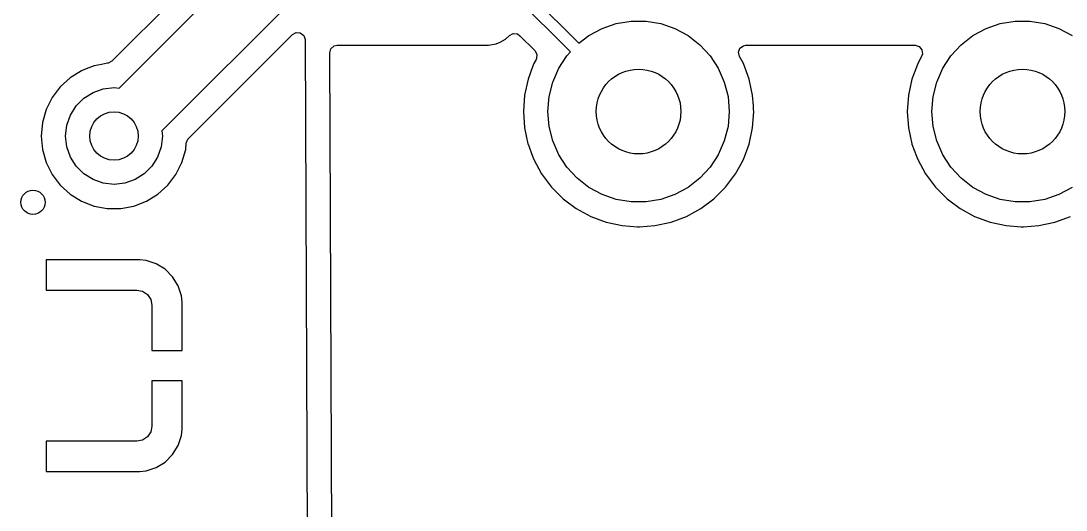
# Model space of a CAD drawing. Extents: x 0.71 to 7.56, y -5.16 to -0.79.
# Drawn here: x 6.512 to 7.192, y -1.59 to -1.272 of the extents above; entities that cross this region are included whole.
import ezdxf

# ---------------------------------------------------------------- set-up
doc = ezdxf.new("R2010")
doc.units = 0
doc.header["$MEASUREMENT"] = 0
doc.layers.add('BLACK', color=7, linetype='CONTINUOUS')

msp = doc.modelspace()

# ---------------------------------------------------------------- linework, layer by layer
at = {"layer": 'BLACK', "linetype": 'CONTINUOUS'}
for p, q in [((6.66292, -1.20602), (6.57097, -1.29797)), ((6.57573, -1.31551), (6.68012, -1.21112)), ((6.79983, -1.211), (6.87517, -1.28633)), ((6.86966, -1.29196), (6.79542, -1.21772)), ((6.70558, -1.24134), (6.60357, -1.34335)), ((6.89948, -1.27346), (6.9091, -1.27186)), ((6.9091, -1.27186), (6.91885, -1.27186)), ((6.91885, -1.27186), (6.92847, -1.27346)), ((7.14948, -1.27346), (7.1591, -1.27186)), ((7.1591, -1.27186), (7.16885, -1.27186)), ((7.16885, -1.27186), (7.17847, -1.27346)), ((6.68857, -1.28064), (6.69098, -1.27932)), ((6.69098, -1.27932), (6.69373, -1.27952)), ((6.88168, -1.28127), (6.89025, -1.27663)), ((6.89025, -1.27663), (6.89948, -1.27346)), ((6.92847, -1.27346), (6.9377, -1.27663)), ((6.9377, -1.27663), (6.94628, -1.28127)), ((7.13168, -1.28127), (7.14025, -1.27663)), ((7.14025, -1.27663), (7.14948, -1.27346)), ((7.17847, -1.27346), (7.1877, -1.27663)), ((7.1877, -1.27663), (7.19628, -1.28127)), ((6.62088, -1.34833), (6.68857, -1.28064)), ((6.69373, -1.27952), (6.69593, -1.28117)), ((6.69593, -1.28117), (6.69689, -1.28375)), ((6.69689, -1.28375), (6.6969, -1.28407)), ((6.6969, -1.28407), (6.70051, -2.13209)), ((6.8212, -1.2866), (6.82377, -1.28564)), ((6.82377, -1.28564), (6.82739, -1.28373)), ((6.82739, -1.28373), (6.82989, -1.2813)), ((6.82989, -1.2813), (6.83233, -1.28001)), ((6.83233, -1.28001), (6.83507, -1.28025)), ((6.83507, -1.28025), (6.83675, -1.28135)), ((6.83675, -1.28135), (6.84641, -1.29101)), ((6.87517, -1.28633), (6.88168, -1.28127)), ((6.94628, -1.28127), (6.95397, -1.28726)), ((7.12398, -1.28726), (7.13168, -1.28127)), ((6.7129, -1.29252), (6.71367, -1.28988)), ((6.71579, -1.96969), (6.7129, -1.29252)), ((6.71367, -1.28988), (6.71574, -1.28807)), ((6.71574, -1.28807), (6.71779, -1.28762)), ((6.71779, -1.28762), (6.81555, -1.28762)), ((6.81555, -1.28762), (6.81619, -1.2876)), ((6.81619, -1.2876), (6.81624, -1.28759)), ((6.81624, -1.28759), (6.8163, -1.28759)), ((6.8163, -1.28759), (6.8212, -1.2866)), ((6.84641, -1.29101), (6.84773, -1.29342)), ((6.86737, -1.29444), (6.86966, -1.29196)), ((6.95397, -1.28726), (6.96058, -1.29444)), ((6.97906, -1.29215), (6.98002, -1.28957)), ((6.97964, -1.29484), (6.97906, -1.29215)), ((6.98002, -1.28957), (6.98222, -1.28793)), ((6.98222, -1.28793), (6.98393, -1.28762)), ((6.98393, -1.28762), (7.09403, -1.28762)), ((7.09403, -1.28762), (7.09667, -1.28839)), ((7.09667, -1.28839), (7.09847, -1.29047)), ((7.09847, -1.29047), (7.09886, -1.29319)), ((7.11737, -1.29444), (7.12398, -1.28726)), ((6.56824, -1.29934), (6.56422, -1.30009)), ((6.56855, -1.29929), (6.56824, -1.29934)), ((6.57097, -1.29797), (6.56855, -1.29929)), ((6.84574, -1.29955), (6.84498, -1.30159)), ((6.84724, -1.2968), (6.84574, -1.29955)), ((6.84753, -1.29617), (6.84724, -1.2968)), ((6.84773, -1.29342), (6.84753, -1.29617)), ((6.86204, -1.3026), (6.86737, -1.29444)), ((6.96058, -1.29444), (6.96591, -1.3026)), ((6.98221, -1.29955), (6.97964, -1.29484)), ((6.98595, -1.30957), (6.98221, -1.29955)), ((6.98221, -1.29955), (6.98221, -1.29955)), ((6.98221, -1.29955), (6.98221, -1.29955)), ((7.09574, -1.29955), (7.09488, -1.30186)), ((7.09831, -1.29484), (7.09574, -1.29955)), ((7.09886, -1.29319), (7.09831, -1.29484)), ((7.11204, -1.3026), (7.11737, -1.29444)), ((6.55128, -1.30414), (6.54384, -1.30875)), ((6.55429, -1.30298), (6.55128, -1.30414)), ((6.55128, -1.30414), (6.55128, -1.30414)), ((6.55945, -1.30098), (6.55429, -1.30298)), ((6.56422, -1.30009), (6.55945, -1.30098)), ((6.84498, -1.30159), (6.842, -1.30957)), ((6.85812, -1.31153), (6.86204, -1.3026)), ((6.96591, -1.3026), (6.96983, -1.31153)), ((7.09488, -1.30186), (7.092, -1.30957)), ((7.10812, -1.31153), (7.11204, -1.3026)), ((6.54384, -1.30875), (6.53736, -1.31466)), ((6.54384, -1.30875), (6.54384, -1.30875)), ((6.842, -1.30958), (6.83973, -1.32003)), ((6.842, -1.30957), (6.842, -1.30957)), ((6.842, -1.30957), (6.842, -1.30958)), ((6.85573, -1.32099), (6.85812, -1.31153)), ((6.96983, -1.31153), (6.97223, -1.32099)), ((6.98823, -1.32003), (6.98595, -1.30957)), ((7.092, -1.30958), (7.08973, -1.32003)), ((7.092, -1.30957), (7.092, -1.30957)), ((7.092, -1.30957), (7.092, -1.30958)), ((7.10573, -1.32099), (7.10812, -1.31153)), ((6.53736, -1.31466), (6.53208, -1.32165)), ((6.5528, -1.32201), (6.55878, -1.31826)), ((6.55878, -1.31826), (6.56543, -1.31593)), ((6.56543, -1.31593), (6.57244, -1.31514)), ((6.57244, -1.31514), (6.57573, -1.31551)), ((6.83973, -1.32003), (6.83896, -1.33071)), ((6.83973, -1.32003), (6.83973, -1.32003)), ((6.98872, -1.32693), (6.98823, -1.32003)), ((7.08973, -1.32003), (7.08896, -1.33071)), ((7.08973, -1.32003), (7.08973, -1.32003)), ((6.53208, -1.32165), (6.52818, -1.32949)), ((6.53208, -1.32165), (6.53208, -1.32165)), ((6.54406, -1.33297), (6.54782, -1.327)), ((6.54782, -1.327), (6.5528, -1.32201)), ((6.85492, -1.33071), (6.85573, -1.32099)), ((6.97223, -1.32099), (6.97303, -1.33071)), ((6.9889, -1.32948), (6.98872, -1.32693)), ((7.10492, -1.33071), (7.10573, -1.32099)), ((6.52818, -1.32949), (6.52578, -1.33791)), ((6.52818, -1.32949), (6.52818, -1.32949)), ((6.54173, -1.33963), (6.54406, -1.33297)), ((6.83896, -1.33071), (6.83896, -1.33071)), ((6.83896, -1.33071), (6.83973, -1.34138)), ((6.85573, -1.34043), (6.85492, -1.33071)), ((6.97303, -1.33071), (6.97223, -1.34043)), ((6.98823, -1.34138), (6.98899, -1.33071)), ((6.98899, -1.33071), (6.9889, -1.32948)), ((7.08896, -1.33071), (7.08896, -1.33071)), ((7.08896, -1.33071), (7.08973, -1.34138)), ((7.10573, -1.34043), (7.10492, -1.33071)), ((6.52578, -1.33791), (6.52497, -1.34663)), ((6.52578, -1.33791), (6.52578, -1.33791)), ((6.54094, -1.34663), (6.54173, -1.33963)), ((6.85812, -1.34988), (6.85573, -1.34043)), ((6.97223, -1.34043), (6.96983, -1.34988)), ((7.10812, -1.34988), (7.10573, -1.34043)), ((6.52497, -1.34663), (6.52497, -1.34663)), ((6.52497, -1.34663), (6.52578, -1.35536)), ((6.54173, -1.35364), (6.54094, -1.34663)), ((6.60394, -1.34663), (6.60315, -1.35364)), ((6.60357, -1.34335), (6.60394, -1.34663)), ((6.83973, -1.34138), (6.83973, -1.34138)), ((6.83973, -1.34138), (6.84196, -1.35165)), ((6.98595, -1.35184), (6.98823, -1.34138)), ((7.08973, -1.34138), (7.08973, -1.34138)), ((7.08973, -1.34138), (7.09196, -1.35165)), ((6.54406, -1.3603), (6.54173, -1.35364)), ((6.60315, -1.35364), (6.60082, -1.3603)), ((6.6191, -1.35536), (6.61947, -1.35133)), ((6.61947, -1.35133), (6.62049, -1.34878)), ((6.62049, -1.34878), (6.62088, -1.34833)), ((6.84196, -1.35165), (6.842, -1.35184)), ((6.842, -1.35184), (6.84499, -1.35985)), ((6.86204, -1.35882), (6.85812, -1.34988)), ((6.96983, -1.34988), (6.96591, -1.35882)), ((6.98221, -1.36187), (6.98595, -1.35184)), ((7.09196, -1.35165), (7.092, -1.35184)), ((7.092, -1.35184), (7.09499, -1.35985)), ((7.11204, -1.35882), (7.10812, -1.34988)), ((6.52578, -1.35536), (6.52578, -1.35536)), ((6.52578, -1.35536), (6.52818, -1.36378)), ((6.54782, -1.36627), (6.54406, -1.3603)), ((6.60082, -1.3603), (6.59707, -1.36627)), ((6.6167, -1.36378), (6.6191, -1.35536)), ((6.84499, -1.35985), (6.84574, -1.36187)), ((6.86737, -1.36698), (6.86204, -1.35882)), ((6.96591, -1.35882), (6.96058, -1.36698)), ((7.09499, -1.35985), (7.09574, -1.36187)), ((7.11737, -1.36698), (7.11204, -1.35882)), ((6.52818, -1.36378), (6.52818, -1.36378)), ((6.52818, -1.36378), (6.53208, -1.37162)), ((6.5528, -1.37126), (6.54782, -1.36627)), ((6.59707, -1.36627), (6.59208, -1.37126)), ((6.6128, -1.37162), (6.6167, -1.36378)), ((6.84574, -1.36187), (6.85087, -1.37126)), ((6.87398, -1.37416), (6.86737, -1.36698)), ((6.96058, -1.36698), (6.95397, -1.37416)), ((6.97708, -1.37126), (6.97984, -1.36621)), ((6.97984, -1.36621), (6.98221, -1.36187)), ((6.98221, -1.36187), (6.98221, -1.36187)), ((6.98221, -1.36187), (6.98221, -1.36187)), ((7.09574, -1.36187), (7.10087, -1.37126)), ((7.12398, -1.37416), (7.11737, -1.36698)), ((6.53208, -1.37162), (6.53208, -1.37162)), ((6.53208, -1.37162), (6.53736, -1.37861)), ((6.55878, -1.37501), (6.5528, -1.37126)), ((6.59208, -1.37126), (6.58611, -1.37501)), ((6.60752, -1.37861), (6.6128, -1.37162)), ((6.85087, -1.37126), (6.85087, -1.37126)), ((6.85087, -1.37126), (6.85087, -1.37126)), ((6.85087, -1.37126), (6.85728, -1.37983)), ((6.88168, -1.38015), (6.87398, -1.37416)), ((6.95397, -1.37416), (6.94628, -1.38015)), ((6.97067, -1.37983), (6.97708, -1.37126)), ((7.10087, -1.37126), (7.10087, -1.37126)), ((7.10087, -1.37126), (7.10087, -1.37126)), ((7.10087, -1.37126), (7.10728, -1.37983)), ((7.13168, -1.38015), (7.12398, -1.37416)), ((6.53736, -1.37861), (6.54384, -1.38451)), ((6.56543, -1.37734), (6.55878, -1.37501)), ((6.57244, -1.37813), (6.56543, -1.37734)), ((6.57945, -1.37734), (6.57244, -1.37813)), ((6.58611, -1.37501), (6.57945, -1.37734)), ((6.60105, -1.38451), (6.60752, -1.37861)), ((6.85728, -1.37983), (6.85728, -1.37983)), ((6.85728, -1.37983), (6.85728, -1.37983)), ((6.85728, -1.37983), (6.86485, -1.3874)), ((6.89025, -1.38479), (6.88168, -1.38015)), ((6.94628, -1.38015), (6.9377, -1.38479)), ((6.9631, -1.3874), (6.97067, -1.37983)), ((7.10728, -1.37983), (7.10728, -1.37983)), ((7.10728, -1.37983), (7.10728, -1.37983)), ((7.10728, -1.37983), (7.11485, -1.3874)), ((7.14025, -1.38479), (7.13168, -1.38015)), ((7.19628, -1.38015), (7.1877, -1.38479)), ((6.54384, -1.38451), (6.54384, -1.38451)), ((6.54384, -1.38451), (6.55128, -1.38912)), ((6.5936, -1.38912), (6.60105, -1.38451)), ((6.86485, -1.3874), (6.86485, -1.3874)), ((6.86485, -1.3874), (6.86485, -1.3874)), ((6.86485, -1.3874), (6.87342, -1.39381)), ((6.89948, -1.38796), (6.89025, -1.38479)), ((6.9091, -1.38956), (6.89948, -1.38796)), ((6.92847, -1.38796), (6.91885, -1.38956)), ((6.9377, -1.38479), (6.92847, -1.38796)), ((6.95453, -1.39381), (6.9631, -1.3874)), ((7.11485, -1.3874), (7.11485, -1.3874)), ((7.11485, -1.3874), (7.11485, -1.3874)), ((7.11485, -1.3874), (7.12342, -1.39381)), ((7.14948, -1.38796), (7.14025, -1.38479)), ((7.1591, -1.38956), (7.14948, -1.38796)), ((7.17847, -1.38796), (7.16885, -1.38956)), ((7.1877, -1.38479), (7.17847, -1.38796)), ((6.55128, -1.38912), (6.55128, -1.38912)), ((6.55128, -1.38912), (6.55128, -1.38912)), ((6.55128, -1.38912), (6.55945, -1.39229)), ((6.55945, -1.39229), (6.56806, -1.3939)), ((6.56806, -1.3939), (6.56806, -1.3939)), ((6.56806, -1.3939), (6.57682, -1.3939)), ((6.57682, -1.3939), (6.58543, -1.39229)), ((6.57682, -1.3939), (6.57682, -1.3939)), ((6.58543, -1.39229), (6.5936, -1.38912)), ((6.87342, -1.39381), (6.87342, -1.39381)), ((6.87342, -1.39381), (6.87342, -1.39381)), ((6.87342, -1.39381), (6.88281, -1.39894)), ((6.91885, -1.38956), (6.9091, -1.38956)), ((6.9507, -1.39591), (6.95453, -1.39381)), ((7.12342, -1.39381), (7.12342, -1.39381)), ((7.12342, -1.39381), (7.12342, -1.39381)), ((7.12342, -1.39381), (7.13281, -1.39894)), ((7.16885, -1.38956), (7.1591, -1.38956)), ((6.88281, -1.39894), (6.88281, -1.39894)), ((6.88281, -1.39894), (6.88281, -1.39894)), ((6.88281, -1.39894), (6.88281, -1.39894)), ((6.88281, -1.39894), (6.89284, -1.40268)), ((6.93511, -1.40268), (6.94514, -1.39894)), ((6.94514, -1.39894), (6.9507, -1.39591)), ((6.94514, -1.39894), (6.94514, -1.39894)), ((6.94514, -1.39894), (6.94514, -1.39894)), ((7.13281, -1.39894), (7.13281, -1.39894)), ((7.13281, -1.39894), (7.13281, -1.39894)), ((7.13281, -1.39894), (7.13281, -1.39894)), ((7.13281, -1.39894), (7.14284, -1.40268)), ((7.18511, -1.40268), (7.19514, -1.39894)), ((6.89284, -1.40268), (6.9033, -1.40496)), ((6.9033, -1.40496), (6.91321, -1.40567)), ((6.91321, -1.40567), (6.91398, -1.40572)), ((6.91398, -1.40572), (6.91469, -1.40567)), ((6.91398, -1.40572), (6.91398, -1.40572)), ((6.91398, -1.40572), (6.91398, -1.40572)), ((6.91469, -1.40567), (6.92465, -1.40496)), ((6.92465, -1.40496), (6.93511, -1.40268)), ((7.14284, -1.40268), (7.1533, -1.40496)), ((7.1533, -1.40496), (7.16321, -1.40567)), ((7.16321, -1.40567), (7.16398, -1.40572)), ((7.16398, -1.40572), (7.16469, -1.40567)), ((7.16398, -1.40572), (7.16398, -1.40572)), ((7.16398, -1.40572), (7.16398, -1.40572)), ((7.16469, -1.40567), (7.17465, -1.40496)), ((7.17465, -1.40496), (7.18511, -1.40268)), ((6.58927, -1.42717), (6.52825, -1.42717)), ((6.52825, -1.42717), (6.52825, -1.44685)), ((6.59331, -1.42758), (6.58927, -1.42717)), ((6.59987, -1.42975), (6.59331, -1.42758)), ((6.59331, -1.42758), (6.59331, -1.42758)), ((6.60574, -1.43337), (6.59987, -1.42975)), ((6.59987, -1.42975), (6.59987, -1.42975)), ((6.61062, -1.43825), (6.60574, -1.43337)), ((6.61425, -1.44413), (6.61062, -1.43825)), ((6.52825, -1.44685), (6.5873, -1.44685)), ((6.5873, -1.44685), (6.59107, -1.4476)), ((6.59107, -1.4476), (6.59426, -1.44973)), ((6.61642, -1.45068), (6.61425, -1.44413)), ((6.61425, -1.44413), (6.61425, -1.44413)), ((6.59426, -1.44973), (6.5964, -1.45293)), ((6.5964, -1.45293), (6.59715, -1.45669)), ((6.61683, -1.45472), (6.61642, -1.45068)), ((6.61683, -1.45473), (6.61683, -1.45472)), ((6.61683, -1.48622), (6.61683, -1.45473)), ((6.59715, -1.45669), (6.59715, -1.48622)), ((6.59715, -1.48622), (6.61683, -1.48622)), ((6.61683, -1.50591), (6.59715, -1.50591)), ((6.59715, -1.50591), (6.59715, -1.53543)), ((6.61683, -1.5374), (6.61683, -1.50591)), ((6.59715, -1.53543), (6.5964, -1.5392)), ((6.61642, -1.54144), (6.61683, -1.5374)), ((6.61683, -1.5374), (6.61683, -1.5374)), ((6.59107, -1.54453), (6.5873, -1.54528)), ((6.59426, -1.54239), (6.59107, -1.54453)), ((6.5964, -1.5392), (6.59426, -1.54239)), ((6.61425, -1.548), (6.61642, -1.54144)), ((6.61642, -1.54144), (6.61642, -1.54144)), ((6.5873, -1.54528), (6.52825, -1.54528)), ((6.52825, -1.54528), (6.52825, -1.56496)), ((6.61062, -1.55387), (6.61425, -1.548)), ((6.61425, -1.548), (6.61425, -1.548)), ((6.60574, -1.55875), (6.61062, -1.55387)), ((6.52825, -1.56496), (6.58927, -1.56496)), ((6.58927, -1.56496), (6.59331, -1.56455)), ((6.58927, -1.56496), (6.58927, -1.56496)), ((6.59331, -1.56455), (6.59987, -1.56238)), ((6.59987, -1.56238), (6.60574, -1.55875)), ((6.59987, -1.56238), (6.59987, -1.56238))]:
    msp.add_line(p, q, dxfattribs=at)
at = {"layer": 'BLACK'}
for centre, radius in [((6.91398, -1.33071), 0.027559), ((7.16398, -1.33071), 0.027559), ((6.57244, -1.34663), 0.015748), ((6.51969, -1.38976), 0.007874)]:
    msp.add_circle(centre, radius, dxfattribs=at)

doc.saveas('drawing.dxf')
